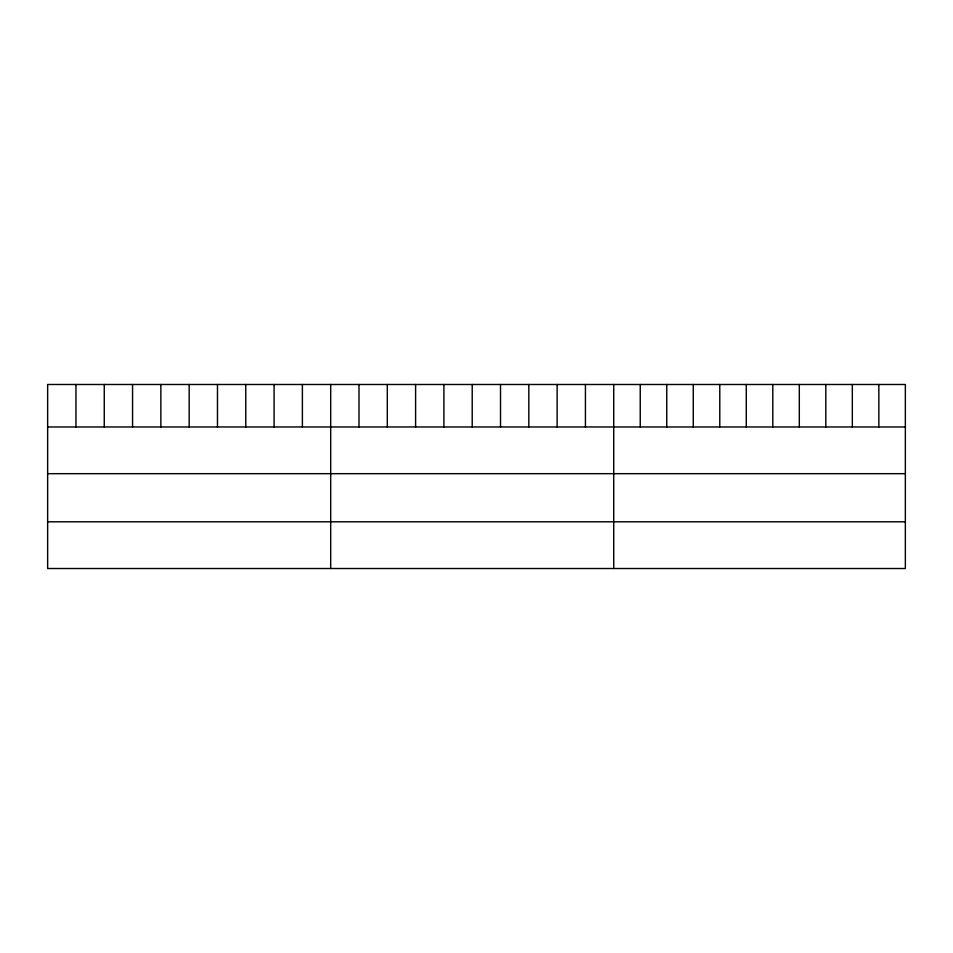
<?xml version="1.0" encoding="UTF-8"?>
<svg xmlns="http://www.w3.org/2000/svg" width="953" height="953" viewBox="0 0 953 953"><rect width="100%" height="100%" fill="white"/><g stroke="black" fill="none" stroke-linecap="round" stroke-linejoin="round"><path stroke-width="1.43" d="M905.35 426.968L905.35 568.512L47.65 568.512L47.65 384.488L905.35 384.488L905.35 426.968L47.65 426.968M47.65 473.677L905.35 473.677M47.65 521.803L905.35 521.803M878.845 384.488L878.845 426.968M852.327 384.488L852.327 426.968M825.822 384.488L825.822 426.968M799.305 384.488L799.305 426.968M772.8 384.488L772.8 426.968M746.282 384.488L746.282 426.968M719.777 384.488L719.777 426.968M693.26 384.488L693.26 426.968M666.755 384.488L666.755 426.968M640.237 384.488L640.237 426.968M613.732 384.488L613.732 568.512M585.428 384.488L585.428 426.968M557.124 384.488L557.124 426.968M528.82 384.488L528.82 426.968M500.516 384.488L500.516 426.968M472.211 384.488L472.211 426.968M443.907 384.488L443.907 426.968M415.603 384.488L415.603 426.968M387.299 384.488L387.299 426.968M358.995 384.488L358.995 426.968M330.691 384.488L330.691 568.512M302.387 384.488L302.387 426.968M274.083 384.488L274.083 426.968M245.779 384.488L245.779 426.968M217.475 384.488L217.475 426.968M189.171 384.488L189.171 426.968M160.866 384.488L160.866 426.968M132.562 384.488L132.562 426.968M104.258 384.488L104.258 426.968M75.954 384.488L75.954 426.968"/></g></svg>
